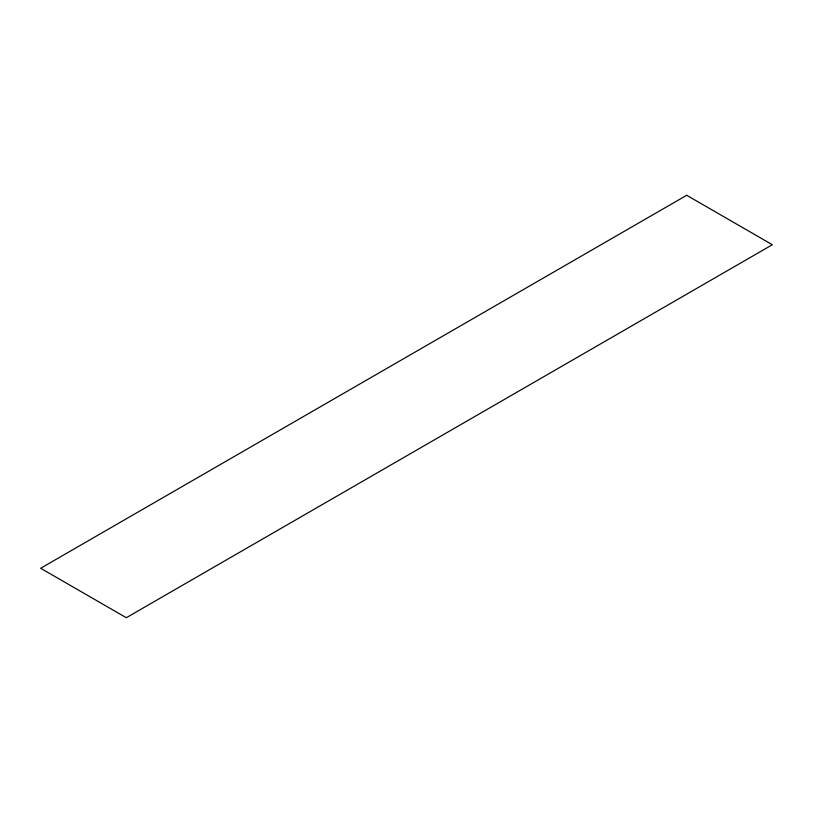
<?xml version="1.0" encoding="UTF-8"?>
<svg xmlns="http://www.w3.org/2000/svg" width="813" height="813" viewBox="0 0 813 813"><rect width="100%" height="100%" fill="white"/><g stroke="black" fill="none" stroke-linecap="round" stroke-linejoin="round"><path stroke-width="1.22" d="M686.7 195.283L40.65 568.267L126.3 617.717L772.35 244.733L686.7 195.283"/></g></svg>
